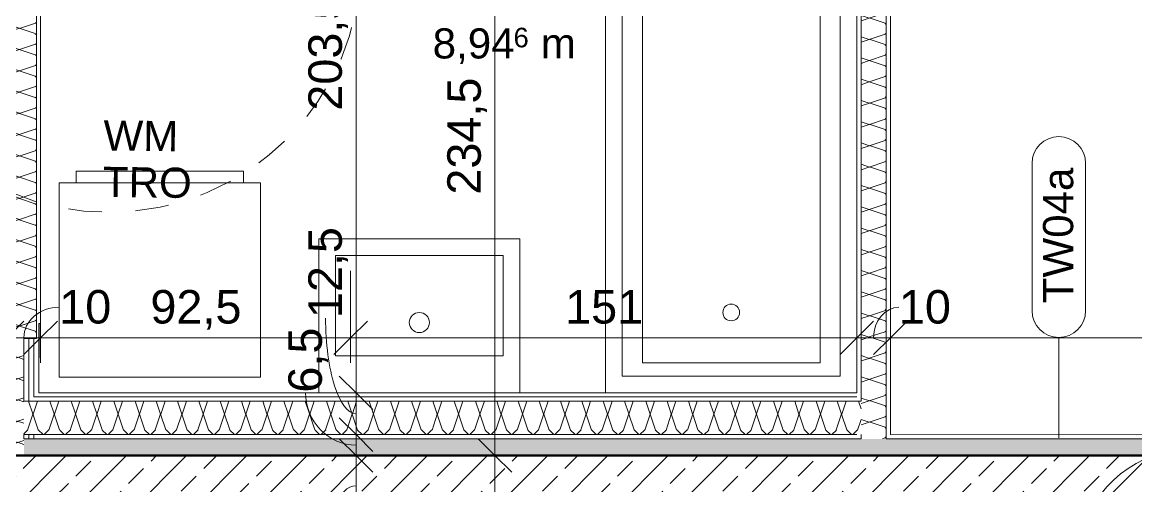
# Model space of a CAD drawing. Header units: metres. Extents: x -67.4 to -27.2, y 43.9 to 89.6.
# Drawn here: x -43.983 to -40.661, y 55.738 to 57.123 of the extents above; entities that cross this region are included whole.
import ezdxf

# ---------------------------------------------------------------- set-up
doc = ezdxf.new("R2010")
doc.units = ezdxf.units.M
doc.linetypes.add('Verdeckt', pattern=[0.003, 0.002, -0.001])
for name, color, linetype, lineweight in [('A_2D', 7, 'Continuous', 13), ('A_Bemassung-50_', 4, 'Continuous', 9), ('A_Bemassung_', 4, 'Continuous', 9), ('A_Beschriftung_', 7, 'Continuous', 9), ('A_Decken', 8, 'Continuous', 13), ('A_Raeume_', 7, 'Continuous', 5), ('A_Raeume_Beschriftung_', 7, 'Continuous', 9), ('A_Sanitaer', 3, 'Continuous', 13), ('A_Waende', 7, 'Continuous', 13), ('G-ANNO-REVC_', 71, 'Continuous', 9), ('Text', 90, 'Continuous', 9)]:
    doc.layers.add(name, color=color, linetype=linetype, lineweight=lineweight)
doc.styles.add('Arial_2', font='arial.ttf', dxfattribs={"height": 0.09})
doc.styles.add('Arial_3', font='arial.ttf', dxfattribs={"height": 0.05849})
doc.styles.add('Arial_5', font='arial.ttf', dxfattribs={"height": 0.1})
doc.dimstyles.new('WGA-Bemaßung', dxfattribs={"dimscale": 0.3048, "dimtxt": 0.102026, "dimasz": 0.328084, "dimexe": 0.246063, "dimexo": 0.0625, "dimgap": 0.04101, "dimtad": 1, "dimdec": 1, "dimlfac": 100, "dimrnd": 0.5, "dimdsep": 46, "dimtxsty": 'Arial_5', "dimblk1": 'OBLIQUE', "dimblk2": 'OBLIQUE', "dimsah": 1, "dimcen": 0.09, "dimdle": 0.246063, "dimazin": 2, "dimtfac": 1, "dimtdec": 4, "dimtix": 1, "dimtmove": 0, "dimatfit": 3, "dimfxl": 0.656168, "dimfxlon": 1, "dimtvp": 1, "dimtolj": 1, "dimtzin": 0, "dimarcsym": 2})
doc.dimstyles.new('WGA-Bemaßung_2', dxfattribs={"dimscale": 0.3048, "dimtxt": 0.102026, "dimasz": 0.328084, "dimexe": 0.246063, "dimexo": 0.0625, "dimgap": 0.04101, "dimtad": 1, "dimdec": 1, "dimlfac": 100, "dimrnd": 0.5, "dimdsep": 46, "dimtxsty": 'Arial_5', "dimblk1": 'OBLIQUE', "dimblk2": 'OBLIQUE', "dimsah": 1, "dimcen": 0.09, "dimdle": 0.246063, "dimazin": 2, "dimtfac": 1, "dimtdec": 4, "dimtix": 1, "dimtmove": 2, "dimatfit": 3, "dimfxl": 0.656168, "dimfxlon": 1, "dimtvp": 1, "dimtolj": 1, "dimtzin": 0, "dimarcsym": 2})
doc.dimstyles.new('WGA-Bemaßung_3', dxfattribs={"dimscale": 0.3048, "dimtxt": 0.102026, "dimasz": 0.328084, "dimexe": 0.246063, "dimexo": 0.0625, "dimgap": 0.04101, "dimtad": 1, "dimdec": 1, "dimlfac": 100, "dimrnd": 0.5, "dimdsep": 46, "dimtxsty": 'Arial_5', "dimblk1": 'OBLIQUE', "dimblk2": 'OBLIQUE', "dimsah": 1, "dimcen": 0.09, "dimdle": 0.246063, "dimazin": 2, "dimtfac": 1, "dimtdec": 4, "dimtix": 1, "dimtmove": 1, "dimatfit": 3, "dimfxl": 0.656168, "dimfxlon": 1, "dimtvp": 1, "dimtolj": 1, "dimtzin": 0, "dimarcsym": 2})

# ---------------------------------------------------------------- blocks, each defined once
blk = doc.blocks.new('Sani_Badewanne - 750x1700-11057943-263_PP_02OG_BT2')
at = {"layer": 'A_Sanitaer', "lineweight": 5}
for p, q in [((0.375, 0), (0.375, -1.7)), ((0.375, 0), (0.375, -1.7)), ((0.375, -1.7), (-0.375, -1.7)), ((0.375, -1.7), (-0.375, -1.7))]:
    blk.add_line(p, q, dxfattribs=at)
at = {"layer": 'A_Sanitaer'}
for p, q in [((0.375, 0), (0.375, -1.7)), ((0.325, -0.05), (-0.325, -0.05)), ((-0.325, -0.05), (-0.325, -1.325)), ((0.325, -1.325), (0.325, -0.05)), ((-0.265, -0.09), (-0.265, -1.325)), ((0.265, -0.09), (-0.265, -0.09)), ((0.265, -1.325), (0.265, -0.09)), ((0.375, -1.7), (-0.375, -1.7)), ((0.375, -1.7), (-0.375, -1.7)), ((-0.375, -1.7), (-0.375, -1.7026)), ((-0.375, -2.0325), (-0.375, -1.7)), ((-0.375, -1.7), (0.375, -1.7)), ((0.375, -2.0325), (0.375, -1.7)), ((0.375, -1.7), (0.375, -2.0325)), ((0.375, -2.0325), (-0.375, -2.0325))]:
    blk.add_line(p, q, dxfattribs=at)
blk.add_circle((0, -0.24), 0.025, dxfattribs=at)
for centre, radius, start, end in [((0, -1.325), 0.325, 180, 270), ((0, -1.265), 0.2717, 192.7575, 270), ((0, -1.265), 0.2717, 270, 347.2425), ((0, -1.325), 0.325, 270, 0)]:
    blk.add_arc(centre, radius, start, end, dxfattribs=at)
blk = doc.blocks.new('Sani_Waschmaschine - 600x600-V41-263_PP_02OG_BT2')
at = {"layer": 'A_Sanitaer'}
for p, q in [((0.0175, 0.0484), (0.0175, 0.0134)), ((0.5175, 0.0484), (0.0175, 0.0484)), ((0.5175, 0.0484), (0.0175, 0.0484)), ((0.5175, 0.0134), (0.5175, 0.0484)), ((-0.0325, 0.0134), (0.5675, 0.0134)), ((-0.0325, -0.5666), (-0.0325, 0.0134)), ((0.0175, 0.0134), (0.5175, 0.0134)), ((0.0175, 0.0134), (0.0238, 0.0134)), ((0.0238, 0.0134), (0.0423, 0.0134)), ((0.0423, 0.0134), (0.0721, 0.0134)), ((0.0721, 0.0134), (0.1116, 0.0134)), ((0.1116, 0.0134), (0.159, 0.0134)), ((0.159, 0.0134), (0.2119, 0.0134)), ((0.2119, 0.0134), (0.2675, 0.0134)), ((0.2675, 0.0134), (0.3231, 0.0134)), ((0.3231, 0.0134), (0.376, 0.0134)), ((0.376, 0.0134), (0.4234, 0.0134)), ((0.4234, 0.0134), (0.463, 0.0134)), ((0.463, 0.0134), (0.4928, 0.0134)), ((0.4928, 0.0134), (0.5112, 0.0134)), ((0.5112, 0.0134), (0.5175, 0.0134)), ((0.5675, 0.0134), (0.5675, -0.5666)), ((0.5675, -0.5666), (-0.0325, -0.5666))]:
    blk.add_line(p, q, dxfattribs=at)
blk = doc.blocks.new('Sani_Waschtisch_Wandbasiert_eckig_einzel - 600 x 460-V12-263_PP_02OG_BT2')
at = {"layer": 'A_Sanitaer', "lineweight": 5}
for p, q in [((-0.1774, -0.5225), (-0.1774, -0.0625)), ((-0.1774, -0.0625), (-0.1774, -0.5225)), ((0.4226, -0.0625), (0.4226, -0.5225)), ((0.4226, -0.5225), (0.4226, -0.0625)), ((0.3726, -0.1725), (-0.1274, -0.1725)), ((-0.1274, -0.1725), (-0.1274, -0.4725)), ((0.3726, -0.4725), (0.3726, -0.1725)), ((-0.1274, -0.4725), (0.3726, -0.4725)), ((0.4226, -0.5225), (-0.1774, -0.5225)), ((-0.1774, -0.5225), (0.4226, -0.5225))]:
    blk.add_line(p, q, dxfattribs=at)
blk.add_circle((0.1226, -0.2725), 0.03, dxfattribs=at)
blk = doc.blocks.new('BS_Wand_Lollipop - rechts_oben-2026913-263_PP_02OG_BT2')
at = {"layer": 'A_Beschriftung_'}
for p, q in [((0.0046, 0.0016), (0.0134, 0.0016)), ((-0.003, 0), (0.003, 0)), ((0.0046, -0.0016), (0.0134, -0.0016))]:
    blk.add_line(p, q, dxfattribs=at)
for centre, start, end in [((0.0046, 0), 90, 270), ((0.0134, 0), 270, 90)]:
    blk.add_arc(centre, 0.0016, start, end, dxfattribs=at)
blk = doc.blocks.new('DIMBLOCK149-263_PP_02OG_BT2')
at = {"layer": 'A_Bemassung-50_', "lineweight": 35, "transparency": 16777216}
for p, q in [((-42.9876, 55.8286), (-43.0376, 55.8786)), ((-42.9876, 55.8286), (-42.9376, 55.7786)), ((-42.9876, 55.6486), (-43.0376, 55.6986)), ((-42.9876, 55.6486), (-42.9376, 55.5986))]:
    blk.add_line(p, q, dxfattribs=at)
at = {"layer": 'A_Bemassung-50_', "transparency": 16777216}
for p, q in [((-42.9876, 55.8286), (-43.1876, 55.8286)), ((-42.9876, 55.6486), (-42.9876, 55.8286)), ((-42.9876, 55.8286), (-42.9126, 55.8286)), ((-42.9876, 55.6486), (-43.1876, 55.6486)), ((-42.9876, 55.6486), (-42.9126, 55.6486))]:
    blk.add_line(p, q, dxfattribs=at)
blk.add_ellipse((-42.9876, 55.5238), major_axis=(0, 0.2148), ratio=0.423545, start_param=0, end_param=1.570796, dxfattribs=at)
at = {"layer": 'A_Bemassung-50_', "color": 0, "transparency": 16777216, "insert": (-43.1299, 55.37), "char_height": 0.1, "width": 0.184588, "attachment_point": 1, "rotation": 90, "line_spacing_factor": 0.941778, "style": 'Arial_5'}
blk.add_mtext('18', dxfattribs=at)
blk = doc.blocks.new('_Oblique')
at = {"color": 0, "linetype": 'ByBlock', "lineweight": -2}
blk.add_line((-0.5, -0.5), (0.5, 0.5), dxfattribs=at)
blk = doc.blocks.new('DIMBLOCK150-263_PP_02OG_BT2')
at = {"layer": 'A_Bemassung-50_', "lineweight": 35, "transparency": 16777216}
for p, q in [((-42.9875, 55.8911), (-43.0375, 55.9411)), ((-42.9875, 55.8911), (-42.9376, 55.8411)), ((-42.9876, 55.8286), (-43.0376, 55.8786)), ((-42.9876, 55.8286), (-42.9376, 55.7786))]:
    blk.add_line(p, q, dxfattribs=at)
at = {"layer": 'A_Bemassung-50_', "transparency": 16777216}
for p, q in [((-42.9875, 55.8911), (-43.1875, 55.8911)), ((-42.9876, 55.8286), (-42.9875, 55.8911)), ((-42.9875, 55.8911), (-42.9125, 55.8911)), ((-42.9876, 55.8286), (-43.1876, 55.8286)), ((-42.9876, 55.8286), (-42.9126, 55.8286))]:
    blk.add_line(p, q, dxfattribs=at)
blk.add_ellipse((-42.9875, 56.0167), major_axis=(0, 0.1569), ratio=0.960135, start_param=1.570796, end_param=3.141593, dxfattribs=at)
at = {"layer": 'A_Bemassung-50_', "color": 0, "transparency": 16777216, "insert": (-43.1895, 56.0167), "char_height": 0.1, "width": 0.231677, "attachment_point": 1, "rotation": 90, "line_spacing_factor": 0.941778, "style": 'Arial_5'}
blk.add_mtext('6,5', dxfattribs=at)
blk = doc.blocks.new('DIMBLOCK151-263_PP_02OG_BT2')
at = {"layer": 'A_Bemassung-50_', "lineweight": 35, "transparency": 16777216}
for p, q in [((-42.9875, 56.0161), (-43.0375, 56.0661)), ((-42.9875, 56.0161), (-42.9375, 55.9661)), ((-42.9875, 55.8911), (-43.0375, 55.9411)), ((-42.9875, 55.8911), (-42.9376, 55.8411))]:
    blk.add_line(p, q, dxfattribs=at)
at = {"layer": 'A_Bemassung-50_', "transparency": 16777216}
for p, q in [((-42.9875, 56.0161), (-43.1875, 56.0161)), ((-42.9875, 55.8911), (-42.9875, 56.0161)), ((-42.9875, 56.0161), (-42.9125, 56.0161)), ((-42.9875, 55.8911), (-43.1875, 55.8911)), ((-42.9875, 55.8911), (-42.9125, 55.8911))]:
    blk.add_line(p, q, dxfattribs=at)
blk.add_ellipse((-42.9875, 56.2393), major_axis=(0, 0.2857), ratio=0.318455, start_param=1.570796, end_param=3.141593, dxfattribs=at)
at = {"layer": 'A_Bemassung-50_', "color": 0, "transparency": 16777216, "insert": (-43.1299, 56.2393), "char_height": 0.1, "width": 0.323972, "attachment_point": 1, "rotation": 90, "line_spacing_factor": 0.941778, "style": 'Arial_5'}
blk.add_mtext('12,5', dxfattribs=at)
blk = doc.blocks.new('DIMBLOCK152-263_PP_02OG_BT2')
at = {"layer": 'A_Bemassung-50_', "lineweight": 35, "transparency": 16777216}
for p, q in [((-42.9875, 58.0486), (-43.0375, 58.0986)), ((-42.9875, 58.0486), (-42.9375, 57.9986)), ((-42.9875, 56.0161), (-43.0375, 56.0661)), ((-42.9875, 56.0161), (-42.9375, 55.9661))]:
    blk.add_line(p, q, dxfattribs=at)
at = {"layer": 'A_Bemassung-50_', "transparency": 16777216}
for p, q in [((-42.9875, 58.0486), (-43.1875, 58.0486)), ((-42.9875, 56.0161), (-42.9875, 58.0486)), ((-42.9875, 58.0486), (-42.9125, 58.0486)), ((-42.9875, 56.0161), (-43.1875, 56.0161)), ((-42.9875, 56.0161), (-42.9125, 56.0161))]:
    blk.add_line(p, q, dxfattribs=at)
at = {"layer": 'A_Bemassung-50_', "color": 0, "transparency": 16777216, "insert": (-43.1298, 56.8589), "char_height": 0.1, "width": 0.416266, "attachment_point": 1, "rotation": 90, "line_spacing_factor": 0.941778, "style": 'Arial_5'}
blk.add_mtext('203,5', dxfattribs=at)
blk = doc.blocks.new('DIMBLOCK190-263_PP_02OG_BT2')
at = {"layer": 'A_Bemassung-50_', "transparency": 16777216}
for p, q in [((-45.0287, 56.1807), (-45.0287, 56.3807)), ((-44.0287, 56.1807), (-44.0287, 56.3807)), ((-45.0287, 56.1807), (-44.0287, 56.1807)), ((-45.0287, 56.1807), (-45.0287, 56.1057)), ((-44.0287, 56.1807), (-44.0287, 56.1057))]:
    blk.add_line(p, q, dxfattribs=at)
at = {"layer": 'A_Bemassung-50_', "lineweight": 35, "transparency": 16777216}
for p, q in [((-45.0287, 56.1807), (-44.9787, 56.2307)), ((-44.0287, 56.1807), (-43.9787, 56.2306)), ((-45.0287, 56.1807), (-45.0787, 56.1307)), ((-44.0287, 56.1807), (-44.0787, 56.1307))]:
    blk.add_line(p, q, dxfattribs=at)
at = {"layer": 'A_Bemassung-50_', "color": 0, "transparency": 16777216, "insert": (-44.6441, 56.323), "char_height": 0.1, "width": 0.276883, "attachment_point": 1, "rotation": 359.9983, "line_spacing_factor": 0.941778, "style": 'Arial_5'}
blk.add_mtext('100', dxfattribs=at)
blk = doc.blocks.new('DIMBLOCK191-263_PP_02OG_BT2')
at = {"layer": 'A_Bemassung-50_', "transparency": 16777216}
for p, q in [((-44.0287, 56.1807), (-44.0287, 56.3807)), ((-43.9287, 56.1806), (-43.9287, 56.3806)), ((-44.0287, 56.1807), (-43.9287, 56.1806)), ((-44.0287, 56.1807), (-44.0287, 56.1057)), ((-43.9287, 56.1806), (-43.9287, 56.1056))]:
    blk.add_line(p, q, dxfattribs=at)
at = {"layer": 'A_Bemassung-50_', "lineweight": 35, "transparency": 16777216}
for p, q in [((-44.0287, 56.1807), (-43.9787, 56.2306)), ((-43.9287, 56.1806), (-43.8787, 56.2306)), ((-44.0287, 56.1807), (-44.0787, 56.1307)), ((-43.9287, 56.1806), (-43.9787, 56.1306))]:
    blk.add_line(p, q, dxfattribs=at)
at = {"layer": 'A_Bemassung-50_', "transparency": 16777216}
blk.add_ellipse((-43.8733, 56.1806), major_axis=(-0.1055, 0), ratio=0.862694, start_param=4.712389, end_param=6.283185, dxfattribs=at)
at = {"layer": 'A_Bemassung-50_', "color": 0, "transparency": 16777216, "insert": (-43.8733, 56.323), "char_height": 0.1, "width": 0.184588, "attachment_point": 1, "rotation": 359.9983, "line_spacing_factor": 0.941778, "style": 'Arial_5'}
blk.add_mtext('10', dxfattribs=at)
blk = doc.blocks.new('DIMBLOCK192-263_PP_02OG_BT2')
at = {"layer": 'A_Bemassung-50_', "transparency": 16777216}
for p, q in [((-43.9287, 56.1806), (-43.9287, 56.3806)), ((-43.0037, 56.1806), (-43.0037, 56.3806)), ((-43.9287, 56.1806), (-43.0037, 56.1806)), ((-43.9287, 56.1806), (-43.9287, 56.1056)), ((-43.0037, 56.1806), (-43.0037, 56.1056))]:
    blk.add_line(p, q, dxfattribs=at)
at = {"layer": 'A_Bemassung-50_', "lineweight": 35, "transparency": 16777216}
for p, q in [((-43.9287, 56.1806), (-43.8787, 56.2306)), ((-43.0037, 56.1806), (-42.9537, 56.2306)), ((-43.9287, 56.1806), (-43.9787, 56.1306)), ((-43.0037, 56.1806), (-43.0537, 56.1306))]:
    blk.add_line(p, q, dxfattribs=at)
at = {"layer": 'A_Bemassung-50_', "color": 0, "transparency": 16777216, "insert": (-43.6012, 56.323), "char_height": 0.1, "width": 0.323972, "attachment_point": 1, "rotation": 359.9983, "line_spacing_factor": 0.941778, "style": 'Arial_5'}
blk.add_mtext('92,5', dxfattribs=at)
blk = doc.blocks.new('DIMBLOCK193-263_PP_02OG_BT2')
at = {"layer": 'A_Bemassung-50_', "transparency": 16777216}
for p, q in [((-43.0037, 56.1806), (-43.0037, 56.3806)), ((-41.4931, 56.1806), (-41.4931, 56.3806)), ((-43.0037, 56.1806), (-41.4931, 56.1806)), ((-43.0037, 56.1806), (-43.0037, 56.1056)), ((-41.4931, 56.1806), (-41.4931, 56.1056))]:
    blk.add_line(p, q, dxfattribs=at)
at = {"layer": 'A_Bemassung-50_', "lineweight": 35, "transparency": 16777216}
for p, q in [((-43.0037, 56.1806), (-42.9537, 56.2306)), ((-41.4931, 56.1806), (-41.4431, 56.2306)), ((-43.0037, 56.1806), (-43.0537, 56.1306)), ((-41.4931, 56.1806), (-41.5431, 56.1306))]:
    blk.add_line(p, q, dxfattribs=at)
at = {"layer": 'A_Bemassung-50_', "color": 0, "transparency": 16777216, "insert": (-42.3638, 56.3229), "char_height": 0.1, "width": 0.276883, "attachment_point": 1, "rotation": 359.9983, "line_spacing_factor": 0.941778, "style": 'Arial_5'}
blk.add_mtext('151', dxfattribs=at)
blk = doc.blocks.new('DIMBLOCK194-263_PP_02OG_BT2')
at = {"layer": 'A_Bemassung-50_', "transparency": 16777216}
for p, q in [((-41.4931, 56.1806), (-41.4931, 56.3806)), ((-41.3931, 56.1806), (-41.3931, 56.3806)), ((-41.4931, 56.1806), (-41.3931, 56.1806)), ((-41.4931, 56.1806), (-41.4931, 56.1056)), ((-41.3931, 56.1806), (-41.3931, 56.1056))]:
    blk.add_line(p, q, dxfattribs=at)
at = {"layer": 'A_Bemassung-50_', "lineweight": 35, "transparency": 16777216}
for p, q in [((-41.4931, 56.1806), (-41.4431, 56.2306)), ((-41.3931, 56.1806), (-41.3431, 56.2306)), ((-41.4931, 56.1806), (-41.5431, 56.1306)), ((-41.3931, 56.1806), (-41.4431, 56.1306))]:
    blk.add_line(p, q, dxfattribs=at)
at = {"layer": 'A_Bemassung-50_', "transparency": 16777216}
blk.add_ellipse((-41.3679, 56.1806), major_axis=(0, 0.091), ratio=0.826571, start_param=0, end_param=1.570796, dxfattribs=at)
at = {"layer": 'A_Bemassung-50_', "color": 0, "transparency": 16777216, "insert": (-41.3679, 56.3229), "char_height": 0.1, "width": 0.184588, "attachment_point": 1, "rotation": 359.9983, "line_spacing_factor": 0.941778, "style": 'Arial_5'}
blk.add_mtext('10', dxfattribs=at)
blk = doc.blocks.new('DIMBLOCK195-263_PP_02OG_BT2')
at = {"layer": 'A_Bemassung-50_', "transparency": 16777216}
for p, q in [((-41.3931, 56.1806), (-41.3931, 56.3806)), ((-37.7087, 56.1805), (-37.7087, 56.3805)), ((-41.3931, 56.1806), (-37.6337, 56.1805)), ((-41.3931, 56.1806), (-41.3931, 56.1056)), ((-37.7087, 56.1805), (-37.7087, 56.1055))]:
    blk.add_line(p, q, dxfattribs=at)
at = {"layer": 'A_Bemassung-50_', "lineweight": 35, "transparency": 16777216}
for p, q in [((-41.3931, 56.1806), (-41.3431, 56.2306)), ((-37.7087, 56.1805), (-37.6587, 56.2305)), ((-41.3931, 56.1806), (-41.4431, 56.1306)), ((-37.7087, 56.1805), (-37.7587, 56.1305))]:
    blk.add_line(p, q, dxfattribs=at)
at = {"layer": 'A_Bemassung-50_', "color": 0, "transparency": 16777216, "insert": (-39.7244, 56.3228), "char_height": 0.1, "width": 0.416266, "attachment_point": 1, "rotation": 359.9983, "line_spacing_factor": 0.941778, "style": 'Arial_5'}
blk.add_mtext('368,5', dxfattribs=at)
blk = doc.blocks.new('DIMBLOCK358-263_PP_02OG_BT2')
at = {"layer": 'A_Bemassung-50_', "lineweight": 35, "transparency": 16777216}
for p, q in [((-42.573, 55.8286), (-42.623, 55.8786)), ((-42.573, 55.8286), (-42.523, 55.7786)), ((-42.5731, 52.9885), (-42.6231, 53.0385)), ((-42.5731, 52.9885), (-42.5231, 52.9385))]:
    blk.add_line(p, q, dxfattribs=at)
at = {"layer": 'A_Bemassung-50_', "transparency": 16777216}
for p, q in [((-42.573, 55.8286), (-42.773, 55.8286)), ((-42.5731, 52.9885), (-42.573, 55.8286)), ((-42.573, 55.8286), (-42.498, 55.8286)), ((-42.5731, 52.9885), (-42.7731, 52.9885)), ((-42.5731, 52.9885), (-42.4981, 52.9885))]:
    blk.add_line(p, q, dxfattribs=at)
at = {"layer": 'A_Bemassung-50_', "color": 0, "transparency": 16777216, "insert": (-42.7153, 54.2932), "char_height": 0.1, "width": 0.276883, "attachment_point": 1, "rotation": 90, "line_spacing_factor": 0.941778, "style": 'Arial_5'}
blk.add_mtext('284', dxfattribs=at)
blk = doc.blocks.new('DIMBLOCK359-263_PP_02OG_BT2')
at = {"layer": 'A_Bemassung-50_', "lineweight": 35, "transparency": 16777216}
for p, q in [((-42.5729, 58.1736), (-42.6229, 58.2236)), ((-42.5729, 58.1736), (-42.5229, 58.1236)), ((-42.573, 55.8286), (-42.623, 55.8786)), ((-42.573, 55.8286), (-42.523, 55.7786))]:
    blk.add_line(p, q, dxfattribs=at)
at = {"layer": 'A_Bemassung-50_', "transparency": 16777216}
for p, q in [((-42.5729, 58.1736), (-42.7729, 58.1736)), ((-42.573, 55.8286), (-42.5729, 58.1736)), ((-42.5729, 58.1736), (-42.4979, 58.1736)), ((-42.573, 55.8286), (-42.773, 55.8286)), ((-42.573, 55.8286), (-42.498, 55.8286))]:
    blk.add_line(p, q, dxfattribs=at)
at = {"layer": 'A_Bemassung-50_', "color": 0, "transparency": 16777216, "insert": (-42.7153, 56.6081), "char_height": 0.1, "width": 0.416266, "attachment_point": 1, "rotation": 90, "line_spacing_factor": 0.941778, "style": 'Arial_5'}
blk.add_mtext('234,5', dxfattribs=at)
blk = doc.blocks.new('Family - ___-11916771-263_PP_02OG_BT2')
at = {"layer": 'G-ANNO-REVC_'}
blk.add_arc((-16.0062, 66.8188), 0.34, 67.36, 222.1512, dxfattribs=at)

msp = doc.modelspace()

# ---------------------------------------------------------------- hatches: boundary and pattern name
at = {"layer": 'A_Waende', "lineweight": 5}
h = msp.add_hatch(dxfattribs=at)
h.set_pattern_fill('FP_101', color=250, angle=247.64, style=0, pattern_type=2)
h.set_pattern_definition([(134.998, (-41.39297, 57.03962), (-0.2539954, 0.127012), [0.02245, -0.15715]), (134.998, (-41.50412, 57.0875), (-0.2539954, 0.127012), [0.02245, -0.15715]), (134.998, (-41.392725, 57.10331), (-0.2539954, 0.127012), [0.02245, -0.15715]), (134.998, (-41.50387, 57.15119), (-0.2539954, 0.127012), [0.02245, -0.15715]), (161.563, (-41.40897, 57.05593), (-0.5079932, 0.1270184), [0.0502, -0.35141]), (161.563, (-41.456734, 57.071253), (-0.5079932, 0.1270184), [0.0502, -0.35141]), (161.563, (-41.40872, 57.119625), (-0.5079932, 0.1270184), [0.0502, -0.35141]), (161.563, (-41.456484, 57.134947), (-0.5079932, 0.1270184), [0.0502, -0.35141]), (224.998, (-41.50405, 57.056115), (0.254004, 0.1269946), [0.02245, -0.15715]), (224.998, (-41.392725, 57.10331), (0.254004, 0.1269946), [0.02245, -0.15715]), (224.998, (-41.50418, 57.11888), (0.254004, 0.1269946), [0.02245, -0.15715]), (224.998, (-41.3934, 57.16739), (0.254004, 0.1269946), [0.02245, -0.15715]), (198.433, (-41.456734, 57.071253), (0.5080021, 0.126983), [0.0502, -0.35141]), (198.433, (-41.409037, 57.087316), (0.5080021, 0.126983), [0.0502, -0.35141]), (198.433, (-41.456484, 57.134947), (0.5080021, 0.126983), [0.0502, -0.35141]), (198.433, (-41.408787, 57.15101), (0.5080021, 0.126983), [0.0502, -0.35141])])
h.paths.add_polyline_path([(-41.4056, 55.8911), (-41.4056, 58.1886), (-41.4806, 58.1886), (-41.4806, 55.8911)])
h.paths.add_polyline_path([(-41.4056, 55.8786), (-41.4056, 55.8911), (-41.4806, 55.891), (-41.4806, 55.8786)])
h = msp.add_hatch(dxfattribs=at)
h.set_pattern_fill('FP_69', color=250, angle=247.64, style=0, pattern_type=2)
h.set_pattern_definition([(134.998, (-43.92875, 57.13658), (-0.253995, 0.127012), [0.02245, -0.15715]), (134.998, (-44.04027, 57.18354), (-0.253995, 0.127012), [0.02245, -0.15715]), (134.998, (-43.92888, 57.19935), (-0.253995, 0.127012), [0.02245, -0.15715]), (134.998, (-44.04002, 57.24723), (-0.2539954, 0.127012), [0.02245, -0.15715]), (161.563, (-43.945125, 57.151968), (-0.5079932, 0.1270184), [0.0502, -0.35141]), (161.563, (-43.992507, 57.168215), (-0.5079932, 0.1270184), [0.0502, -0.35141]), (161.563, (-43.944876, 57.21566), (-0.5079932, 0.1270184), [0.0502, -0.35141]), (161.563, (-43.992258, 57.23191), (-0.5079932, 0.1270184), [0.0502, -0.35141]), (224.998, (-44.0402, 57.15215), (0.254004, 0.1269946), [0.02245, -0.15715]), (224.998, (-43.92888, 57.19935), (0.254004, 0.1269946), [0.02245, -0.15715]), (224.998, (-44.03995, 57.21585), (0.254004, 0.1269946), [0.02245, -0.15715]), (224.998, (-43.92863, 57.26304), (0.254004, 0.1269946), [0.02245, -0.15715]), (198.433, (-43.992507, 57.168215), (0.5080021, 0.126983), [0.0502, -0.35141]), (198.433, (-43.94481, 57.184277), (0.5080021, 0.126983), [0.0502, -0.35141]), (198.433, (-43.992258, 57.23191), (0.5080021, 0.126983), [0.0502, -0.35141]), (198.433, (-43.94494, 57.247046), (0.5080021, 0.126983), [0.0502, -0.35141])])
h.paths.add_polyline_path([(-43.9637, 56.1786), (-43.9412, 56.1786), (-43.9412, 58.0736), (-44.0162, 58.0736), (-44.0162, 56.1787), (-43.9638, 56.1787)])
h = msp.add_hatch(dxfattribs=at)
h.set_pattern_fill('FP_71', color=250, angle=247.64, style=0, pattern_type=2)
h.set_pattern_definition([(135, (-43.93363, 56.02593), (-0.253995, 0.127012), [0.02245, -0.15715]), (135, (-44.044775, 56.07381), (-0.253995, 0.127012), [0.02245, -0.15715]), (134.998, (-43.93338, 56.089625), (-0.253995, 0.127012), [0.02245, -0.15715]), (134.998, (-44.044525, 56.13751), (-0.253995, 0.127012), [0.02245, -0.15715]), (161.563, (-43.94963, 56.042244), (-0.507993, 0.1270184), [0.0502, -0.35141]), (161.563, (-43.997393, 56.057566), (-0.507993, 0.1270184), [0.0502, -0.35141]), (161.563, (-43.94938, 56.105938), (-0.507993, 0.1270184), [0.0502, -0.35141]), (161.563, (-43.997143, 56.12126), (-0.507993, 0.1270184), [0.0502, -0.35141]), (225, (-44.04471, 56.04243), (0.254004, 0.126995), [0.02245, -0.15715]), (224.998, (-43.93338, 56.089625), (0.254004, 0.126995), [0.02245, -0.15715]), (224.998, (-44.04484, 56.1052), (0.254004, 0.126995), [0.02245, -0.15715]), (224.998, (-43.93406, 56.1537), (0.254004, 0.126995), [0.02245, -0.15715]), (198.433, (-43.997393, 56.057566), (0.508002, 0.126983), [0.0502, -0.35141]), (198.433, (-43.949696, 56.07363), (0.508002, 0.126983), [0.0502, -0.35141]), (198.433, (-43.997143, 56.12126), (0.508002, 0.126983), [0.0502, -0.35141]), (198.433, (-43.949447, 56.137322), (0.508002, 0.126983), [0.0502, -0.35141])])
h.paths.add_polyline_path([(-43.9788, 55.8286), (-43.9788, 56.1786), (-44.0287, 56.1786), (-44.0288, 55.8287), (-43.9788, 55.8286)])
h.paths.add_polyline_path([(-44.0287, 56.1287), (-44.0287, 56.1287), (-44.0009, 56.1287)])
h = msp.add_hatch(dxfattribs=at)
h.set_pattern_fill('FP_73', color=250, angle=-112.36, style=0, pattern_type=2)
h.set_pattern_definition([(224.998, (-42.71365, 56.01608), (-0.127012, -0.2539954), [0.02245, -0.15715]), (224.998, (-42.76153, 55.90494), (-0.1270123, -0.2539954), [0.02245, -0.15715]), (224.998, (-42.77735, 56.01633), (-0.1270123, -0.2539954), [0.02245, -0.15715]), (224.998, (-42.8243, 55.90481), (-0.1270123, -0.2539954), [0.02245, -0.15715]), (251.563, (-42.72904, 55.999702), (-0.1270184, -0.5079932), [0.0502, -0.35141]), (251.563, (-42.745287, 55.95232), (-0.1270184, -0.5079932), [0.0502, -0.35141]), (251.563, (-42.792735, 55.99995), (-0.1270184, -0.5079932), [0.0502, -0.35141]), (251.563, (-42.80898, 55.95257), (-0.1270184, -0.5079932), [0.0502, -0.35141]), (314.998, (-42.729225, 55.90462), (-0.1269946, 0.254004), [0.02245, -0.15715]), (314.998, (-42.77735, 56.01633), (-0.1269946, 0.254004), [0.02245, -0.15715]), (314.998, (-42.79292, 55.90487), (-0.1269946, 0.254004), [0.02245, -0.15715]), (314.998, (-42.84012, 56.0162), (-0.1269946, 0.254004), [0.02245, -0.15715]), (288.433, (-42.745287, 55.95232), (-0.126983, 0.5080021), [0.0502, -0.35141]), (288.433, (-42.76135, 56.000017), (-0.126983, 0.5080021), [0.0502, -0.35141]), (288.433, (-42.80898, 55.95257), (-0.126983, 0.5080021), [0.0502, -0.35141]), (288.433, (-42.825044, 56.000267), (-0.126983, 0.5080021), [0.0502, -0.35141])])
h.paths.add_polyline_path([(-41.4931, 55.9911), (-43.9788, 55.9911), (-43.9788, 55.8911), (-41.4931, 55.8911)])
h.paths.add_polyline_path([(-41.4881, 55.8911), (-41.4806, 55.8911), (-41.4806, 55.9911), (-41.4931, 55.9911), (-41.4931, 55.8911)])
h = msp.add_hatch(dxfattribs=at)
h.set_pattern_fill('FP_75', color=250, angle=-112.36, style=0, pattern_type=2)
h.set_pattern_definition([(224.998, (-40.821065, 55.89066), (-0.1270123, -0.2539954), [0.02245, -0.15715]), (224.998, (-40.86895, 55.77952), (-0.1270123, -0.2539954), [0.02245, -0.15715]), (224.998, (-40.88476, 55.89091), (-0.1270123, -0.2539954), [0.02245, -0.15715]), (224.998, (-40.93264, 55.77977), (-0.1270123, -0.2539954), [0.02245, -0.15715]), (251.563, (-40.836997, 55.87559), (-0.1270184, -0.5079932), [0.0502, -0.35141]), (251.563, (-40.853624, 55.827283), (-0.1270184, -0.5079932), [0.0502, -0.35141]), (251.563, (-40.90107, 55.874915), (-0.1270184, -0.5079932), [0.0502, -0.35141]), (251.563, (-40.916393, 55.827152), (-0.1270184, -0.5079932), [0.0502, -0.35141]), (314.998, (-40.83756, 55.77959), (-0.1269946, 0.2540043), [0.02245, -0.15715]), (314.998, (-40.88476, 55.89091), (-0.1269946, 0.2540043), [0.02245, -0.15715]), (314.998, (-40.90033, 55.77946), (-0.1269946, 0.2540043), [0.02245, -0.15715]), (314.998, (-40.94845, 55.89116), (-0.1269946, 0.2540043), [0.02245, -0.15715]), (288.433, (-40.853624, 55.827283), (-0.12698295, 0.5080021), [0.0502, -0.35141]), (288.433, (-40.86876, 55.8746), (-0.12698295, 0.5080021), [0.0502, -0.35141]), (288.433, (-40.916393, 55.827152), (-0.12698295, 0.5080021), [0.0502, -0.35141]), (288.433, (-40.932456, 55.87485), (-0.12698295, 0.5080021), [0.0502, -0.35141])])
h.paths.add_polyline_path([(-37.7088, 55.8285), (-37.7088, 55.8785), (-43.9788, 55.8786), (-43.9788, 55.8286), (-37.7203, 55.8285)])
h = msp.add_hatch(dxfattribs=at)
h.set_pattern_fill('FP_4', color=250, style=0, pattern_type=2)
h.set_pattern_definition([(45, (0, 0), (-0.08980256, 0.08980256), []), (45, (0.0898, 0), (-0.08980256, 0.08980256), [0.0635, -0.03175])])
h.paths.add_polyline_path([(-45.2088, 55.6487), (-45.2088, 55.6487), (-45.2088, 55.6641)])
h.paths.add_polyline_path([(-40.2188, 55.6485), (-40.2188, 55.8285), (-45.2588, 55.8287), (-45.2588, 55.6487), (-40.2538, 55.6485)])

# ---------------------------------------------------------------- linework, layer by layer
at = {"layer": 'A_2D', "linetype": 'Verdeckt', "lineweight": 5}
msp.add_circle((-43.7235, 57.3053), 0.75, dxfattribs=at)
at = {"layer": 'A_Decken'}
msp.add_line((-43.9332, 56.2236), (-43.9338, 56.0161), dxfattribs=at)
at = {"layer": 'A_Raeume_', "flags": 128}
for points in [[(-37.7088, 55.891), (-37.7086, 59.3685), (-41.393, 59.3686), (-41.393, 59.3308), (-41.3931, 58.2641), (-41.3931, 58.1886), (-41.3931, 58.1111), (-41.3931, 55.9536), (-41.3931, 55.8911)], [(-41.4931, 58.0486), (-41.5961, 58.0486), (-43.9287, 58.0486), (-43.9287, 56.3361), (-43.9287, 56.1761), (-43.9337, 56.1761), (-43.9338, 56.0161), (-41.4931, 56.0161)]]:
    msp.add_lwpolyline(points, close=True, dxfattribs=at)
at = {"layer": 'A_Waende'}
for p, q in [((-41.4056, 55.8786), (-41.4056, 58.3086)), ((-41.3931, 55.8911), (-41.3931, 58.3086)), ((-43.9412, 56.1786), (-43.9412, 58.0736)), ((-43.9287, 56.2236), (-43.9287, 58.0486)), ((-41.4931, 58.0486), (-41.4931, 56.0161)), ((-41.4806, 55.9911), (-41.4806, 58.0736)), ((-43.9338, 56.0161), (-43.9337, 56.2236)), ((-43.9337, 56.2236), (-43.9287, 56.2236)), ((-43.9788, 55.9911), (-43.9787, 56.1786)), ((-43.9412, 56.1786), (-43.9787, 56.1786)), ((-41.4931, 56.0161), (-43.9338, 56.0161)), ((-43.9788, 55.9911), (-41.4806, 55.9911)), ((-43.9788, 55.8786), (-43.9788, 55.8911)), ((-41.4931, 55.8911), (-43.9788, 55.8911)), ((-41.4806, 55.8911), (-41.4806, 55.8786)), ((-40.6581, 55.891), (-41.3931, 55.8911)), ((-41.4806, 55.8786), (-43.9788, 55.8786)), ((-37.7088, 55.8785), (-41.4056, 55.8786))]:
    msp.add_line(p, q, dxfattribs=at)
at = {"layer": 'A_Waende', "lineweight": 18}
for p, q in [((-43.9638, 55.9911), (-43.9637, 56.1786)), ((-43.9488, 56.0036), (-43.9487, 56.1786)), ((-43.9488, 56.0036), (-41.4931, 56.0036)), ((-43.9638, 55.8786), (-43.9638, 55.8911)), ((-43.9488, 55.8786), (-43.9488, 55.8911))]:
    msp.add_line(p, q, dxfattribs=at)
at = {"layer": 'A_Waende', "color": 10, "lineweight": 50}
msp.add_line((-37.7088, 55.8285), (-45.0288, 55.8287), dxfattribs=at)

# ---------------------------------------------------------------- block references
at = {"layer": 'A_Beschriftung_', "xscale": 49.99999999999998, "yscale": 49.99999999999998, "zscale": 49.99999999999998, "rotation": 89.99999999999991}
msp.add_blockref('BS_Wand_Lollipop - rechts_oben-2026913-263_PP_02OG_BT2', (-40.8906, 56.0315), dxfattribs=at)
at = {"layer": 'A_Sanitaer'}
for name, p, rotation in [('Sani_Badewanne - 750x1700-11057943-263_PP_02OG_BT2', (-41.8681, 56.0161), 179.9982758785824), ('Sani_Waschmaschine - 600x600-V41-263_PP_02OG_BT2', (-43.8406, 56.6299), 359.998275878371), ('Sani_Waschtisch_Wandbasiert_eckig_einzel - 600 x 460-V12-263_PP_02OG_BT2', (-42.6761, 55.9536), 179.998275878371)]:
    msp.add_blockref(name, p, dxfattribs=dict(at, rotation=rotation))
at = {"layer": 'G-ANNO-REVC_', "rotation": 22.64000000000043}
msp.add_blockref('Family - ___-11916771-263_PP_02OG_BT2', (0, 0), dxfattribs=at)

# ---------------------------------------------------------------- texts
at = {"layer": 'A_Beschriftung_', "insert": (-40.9377, 56.2836), "char_height": 0.09, "width": 0.493038, "attachment_point": 1, "rotation": 90, "style": 'Arial_2'}
msp.add_mtext('TW04a', dxfattribs=at)
at = {"layer": 'A_Raeume_Beschriftung_', "attachment_point": 1}
for s, insert, char_height, width, style in [('8,94', (-42.759, 57.1048), 0.09, 0.292616, 'Arial_2'), ('6', (-42.5176, 57.1066), 0.0585, 0.056118, 'Arial_3'), (' m', (-42.4713, 57.1048), 0.09, 0.164346, 'Arial_2')]:
    msp.add_mtext(s, dxfattribs=dict(at, insert=insert, char_height=char_height, width=width, style=style))
at = {"layer": 'Text', "color": 7, "char_height": 0.09, "attachment_point": 1, "rotation": 359.2776, "style": 'Arial_2'}
for s, insert, width in [('WM', (-43.7407, 56.8302), 0.276582), ('TRO', (-43.7424, 56.6914), 0.316667)]:
    msp.add_mtext(s, dxfattribs=dict(at, insert=insert, width=width))

# ---------------------------------------------------------------- dimensions: what is measured, and where the dimension line sits
at = {"layer": 'A_Bemassung_'}
for base, p1, p2, dimstyle, override, picture, middle in [((-42.5729, 58.1736), (-42.773, 55.8286), (-42.7729, 58.1736), 'WGA-Bemaßung_2', {"dimpost": '<>', "dimfxl": 2.345}, 'DIMBLOCK359-263_PP_02OG_BT2', (-42.6486, 56.8163)), ((-42.9875, 56.0161), (-43.1875, 55.8911), (-43.1875, 56.0161), 'WGA-Bemaßung_3', {"dimpost": '<>', "dimfxl": 0.125}, 'DIMBLOCK151-263_PP_02OG_BT2', (-43.0632, 56.4013)), ((-42.9875, 55.8911), (-43.1876, 55.8286), (-43.1875, 55.8911), 'WGA-Bemaßung_3', {"dimpost": '<>', "dimfxl": 0.0625}, 'DIMBLOCK150-263_PP_02OG_BT2', (-43.1228, 56.1326)), ((-42.9876, 55.8286), (-43.1876, 55.6486), (-43.1876, 55.8286), 'WGA-Bemaßung_3', {"dimpost": '<>', "dimfxl": 0.18}, 'DIMBLOCK149-263_PP_02OG_BT2', (-43.0632, 55.4623))]:
    dim = msp.add_linear_dim(base=base, p1=p1, p2=p2, angle=89.9983, dimstyle=dimstyle, override=override, dxfattribs=at)
    dim.commit()
    dim.dimension.update_dxf_attribs({"geometry": picture, "text_midpoint": middle, "dimtype": 160, "text_rotation": 90})
for base, p1, p2, angle, override, picture, middle in [((-42.9874849927, 58.0486191929), (-43.1875461538, 56.0161252122), (-43.1874849926, 58.0486252112), 89.9982758785, {"dimpost": '<>', "dimfxl": 2.0325}, 'DIMBLOCK152-263_PP_02OG_BT2', (-43.0511069787, 57.0323711069)), ((-44.0287, 56.1807), (-45.0287, 56.3807), (-44.0287, 56.3807), 359.9983, {"dimpost": '<>', "dimfxl": 1}, 'DIMBLOCK190-263_PP_02OG_BT2', (-44.5287, 56.2442)), ((-43.0037, 56.1806), (-43.9287, 56.3806), (-43.0037, 56.3806), 359.9983, {"dimpost": '<>', "dimfxl": 0.925}, 'DIMBLOCK192-263_PP_02OG_BT2', (-43.4662, 56.2442)), ((-41.4931, 56.1806), (-43.0037, 56.3806), (-41.4931, 56.3806), 359.9983, {"dimpost": '<>', "dimfxl": 1.510609}, 'DIMBLOCK193-263_PP_02OG_BT2', (-42.2484, 56.2442)), ((-37.7087, 56.1805), (-41.3931, 56.3806), (-37.7087, 56.3805), 359.9983, {"dimpost": '<>', "dimfxl": 3.684391}, 'DIMBLOCK195-263_PP_02OG_BT2', (-39.5509, 56.2441)), ((-42.573, 55.8286), (-42.7731, 52.9885), (-42.773, 55.8286), 89.9983, {"dimpost": '<>', "dimfxl": 2.840112}, 'DIMBLOCK358-263_PP_02OG_BT2', (-42.6366, 54.4086))]:
    dim = msp.add_linear_dim(base=base, p1=p1, p2=p2, angle=angle, dimstyle='WGA-Bemaßung', override=override, dxfattribs=at)
    dim.commit()
    dim.dimension.update_dxf_attribs({"geometry": picture, "text_midpoint": middle})
for base, p1, p2, picture, middle in [((-43.9287, 56.1806), (-44.0287, 56.3807), (-43.9287, 56.3806), 'DIMBLOCK191-263_PP_02OG_BT2', (-43.781, 56.2563)), ((-41.3931, 56.1806), (-41.4931, 56.3806), (-41.3931, 56.3806), 'DIMBLOCK194-263_PP_02OG_BT2', (-41.2756, 56.2562))]:
    dim = msp.add_linear_dim(base=base, p1=p1, p2=p2, angle=359.9983, dimstyle='WGA-Bemaßung_3', override={"dimpost": '<>', "dimfxl": 0.1}, dxfattribs=at)
    dim.commit()
    dim.dimension.update_dxf_attribs({"geometry": picture, "text_midpoint": middle, "dimtype": 160})

doc.saveas('drawing.dxf')
